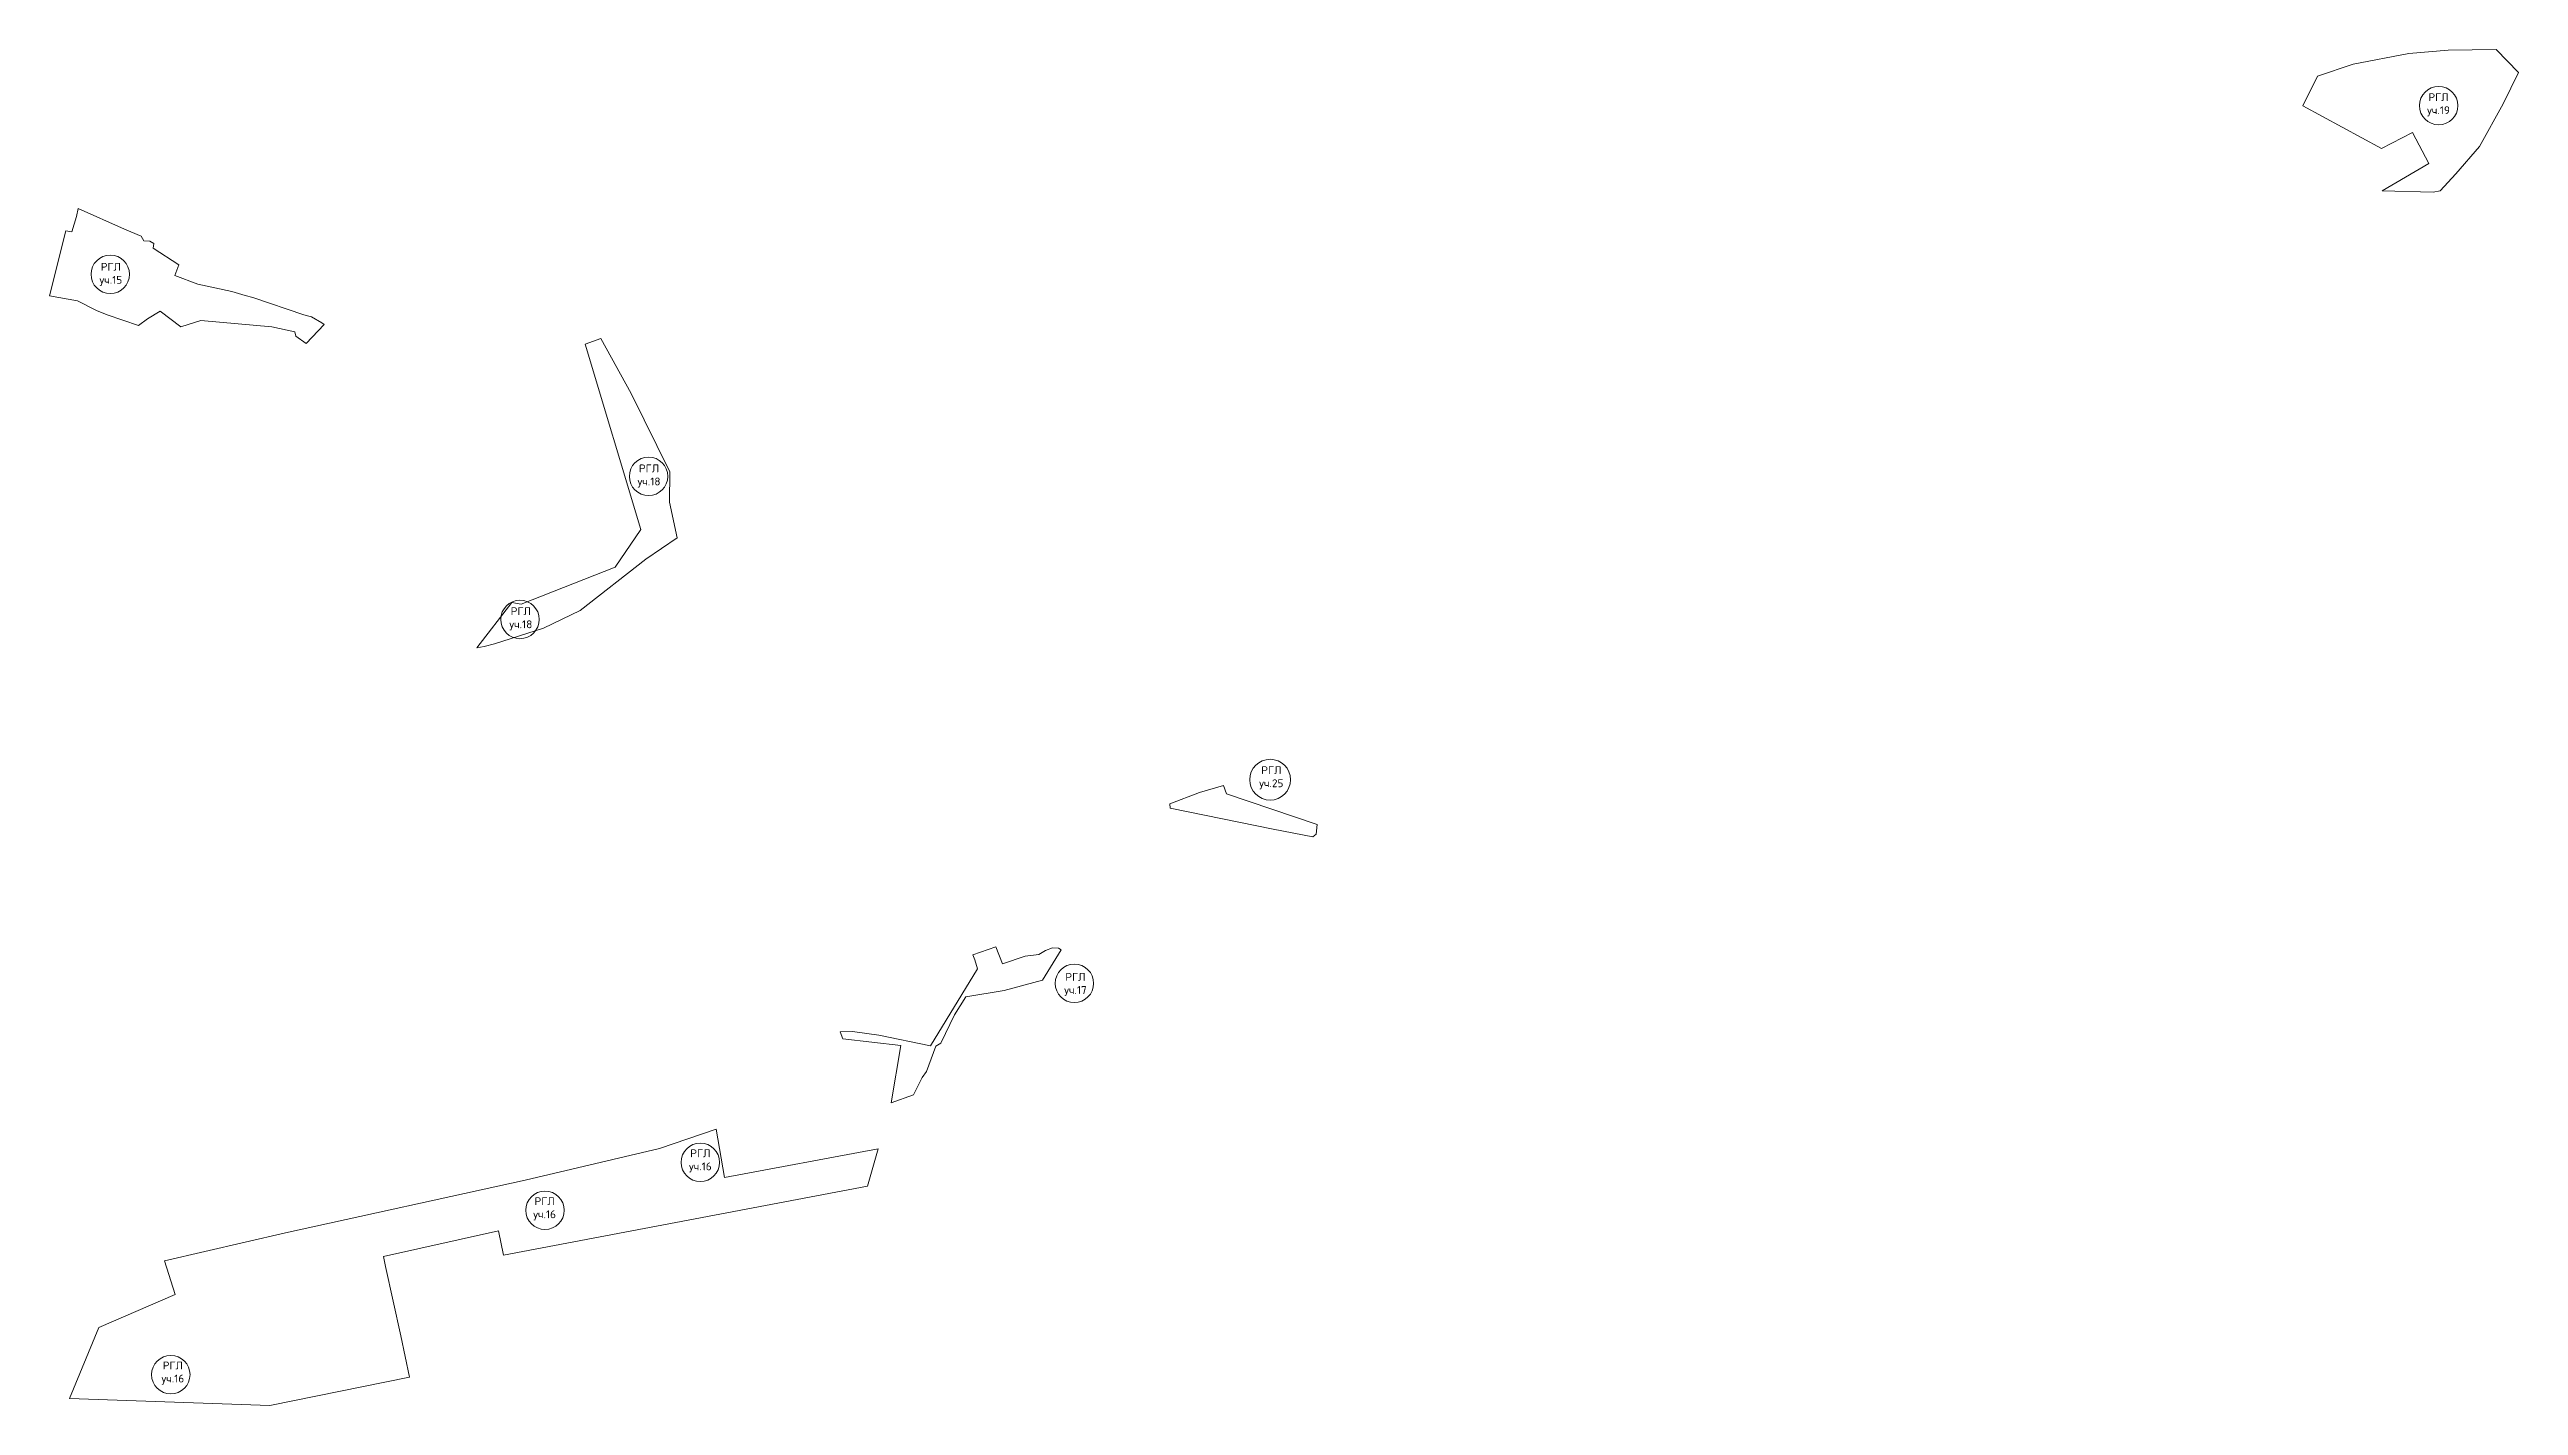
# Model space of a CAD drawing. Extents: x 1391620 to 1399948, y 355685 to 360843.
# Drawn here: x 1395697 to 1397752, y 359243 to 360372 of the extents above; entities that cross this region are included whole.
import ezdxf

# ---------------------------------------------------------------- set-up
doc = ezdxf.new("R2010")
doc.units = 0
doc.header["$MEASUREMENT"] = 0
doc.layers.add('РГЛ', color=74, linetype='Continuous')
doc.styles.get("Standard").update_dxf_attribs({"font": 'simplex.shx'})

msp = doc.modelspace()

# ---------------------------------------------------------------- linework, layer by layer
at = {"layer": 'РГЛ', "lineweight": 20}
for points in [[(1397638.5, 360254.3), (1397677.4, 360277.2), (1397663.9, 360302.8), (1397638, 360289.7), (1397572.7, 360325.1), (1397584.8, 360349.9), (1397614.6, 360359.8), (1397660.8, 360368.7), (1397693.4, 360371.5), (1397733.5, 360372.1), (1397752.2, 360353), (1397739.4, 360326.8), (1397719.5, 360291.3), (1397699.8, 360268.4), (1397686.9, 360254.4), (1397681, 360253.3), (1397638.5, 360254.3)], [(1395720.6, 360162.9), (1395736.3, 360154.8), (1395745.3, 360151.2), (1395771.4, 360142.2), (1395778.8, 360147.9), (1395789.4, 360154.3), (1395806.5, 360141.2), (1395823.1, 360146.5), (1395882.3, 360141.2), (1395901.5, 360136.9), (1395902.1, 360133.5), (1395910.8, 360127.2), (1395925.8, 360143.1), (1395923.9, 360144.4), (1395915.3, 360149.4), (1395914.3, 360149.8), (1395909, 360151.1), (1395866.4, 360165.6), (1395860.2, 360167.2), (1395849, 360170.5), (1395820.6, 360176.6), (1395801.4, 360183.8), (1395804.8, 360192.8), (1395783.4, 360206.7), (1395784, 360210.5), (1395780.7, 360212.5), (1395775.8, 360212.8), (1395773.4, 360216.5), (1395759.7, 360222.6), (1395721.2, 360239.8), (1395719.6, 360233), (1395715.7, 360220.2), (1395710.9, 360221.2), (1395697.1, 360166.9), (1395720.6, 360162.9)], [(1396058.9, 359875.1), (1396067.5, 359877.4), (1396108.3, 359890.3), (1396139, 359905.1), (1396193.6, 359947.8), (1396219.7, 359965.4), (1396213.3, 359995.2), (1396213.5, 360020.4), (1396181.3, 360085.6), (1396156.1, 360131.5), (1396142.9, 360126.7), (1396189.3, 359972.5), (1396167.9, 359941.2), (1396089.7, 359910.2), (1396082, 359911.6), (1396052.9, 359874), (1396058.9, 359875.1)], [(1396654.4, 359753.5), (1396629.5, 359744.2), (1396629.8, 359740.6), (1396715.6, 359723), (1396748.7, 359716.7), (1396751.4, 359718.8), (1396752.2, 359726.9), (1396676.7, 359752.5), (1396674.2, 359759.3), (1396654.4, 359753.5)], [(1396397.7, 359495.3), (1396416.4, 359501.8), (1396423.6, 359516.3), (1396427, 359521.2), (1396434.8, 359542.4), (1396439.1, 359544.8), (1396450.5, 359568.4), (1396459.9, 359583.5), (1396491.7, 359588.8), (1396523.7, 359597.3), (1396539.3, 359622.7), (1396537, 359624.1), (1396532.1, 359624.2), (1396526.1, 359622.1), (1396520.6, 359618.7), (1396509.3, 359617.2), (1396490.5, 359611), (1396484.9, 359625.1), (1396465.8, 359618.3), (1396467.3, 359614.2), (1396469.6, 359606.7), (1396430.5, 359542.7), (1396387.4, 359551.6), (1396365.4, 359554.5), (1396355.3, 359554.3), (1396357.6, 359548.4), (1396405.8, 359543), (1396397.7, 359495.3)], [(1396070.9, 359388.8), (1396075.2, 359368.4), (1396378.1, 359425.8), (1396386.9, 359457), (1396259, 359433), (1396252.2, 359473.3), (1396205, 359457.1), (1396093.2, 359430.8), (1395893.5, 359386.9), (1395792.9, 359363.7), (1395801.7, 359335.6), (1395738.4, 359308.1), (1395714, 359249), (1395880.5, 359243.2), (1395996.9, 359267), (1395989.5, 359301.3), (1395976.9, 359359.1), (1395975.1, 359367.2), (1396070.9, 359388.8)]]:
    msp.add_lwpolyline(points, dxfattribs=at)
at = {"layer": 'РГЛ', "lineweight": 0}
for centre, radius in [((1397685.6, 360325.3), 16), ((1395747.8, 360184.9), 16), ((1396195.8, 360016.7), 16), ((1396088.8, 359897.6), 16), ((1396713.1, 359764.2), 17), ((1396550.2, 359594.7), 16), ((1396238.9, 359445.7), 16), ((1396109.6, 359405.8), 16), ((1395798.2, 359269), 16)]:
    msp.add_circle(centre, radius, dxfattribs=at)

# ---------------------------------------------------------------- texts
at = {"layer": 'РГЛ', "char_height": 6.53, "width": 6.533, "attachment_point": 2}
for s, insert in [('РГЛ\\Pуч.19', (1397685.5, 360335.6)), ('РГЛ\\Pуч.15', (1395748.3, 360194.4)), ('РГЛ\\Pуч.18', (1396196.2, 360026.6)), ('РГЛ\\Pуч.18', (1396089.5, 359907.7)), ('РГЛ\\Pуч.25', (1396714.1, 359775.4)), ('РГЛ\\Pуч.17', (1396551.1, 359603.3)), ('РГЛ\\Pуч.16', (1396238.9, 359456.5)), ('РГЛ\\Pуч.16', (1396109.3, 359416.6)), ('РГЛ\\Pуч.16', (1395799.9, 359279.9))]:
    msp.add_mtext(s, dxfattribs=dict(at, insert=insert))

doc.saveas('drawing.dxf')
